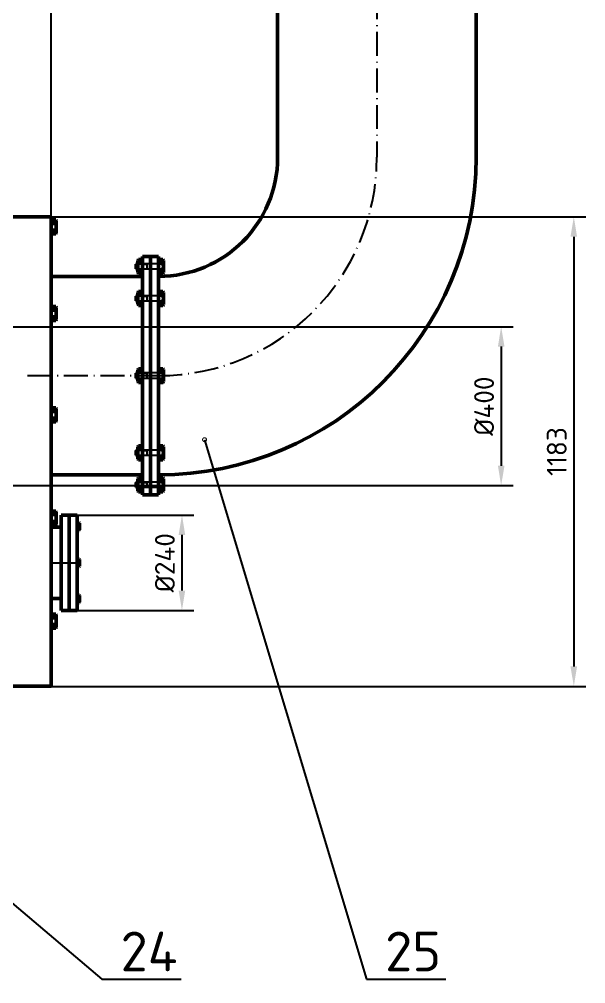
# Paper-space layout 'Layout1' of a CAD drawing. Header units: millimetres. Extents: x 198 to 1020, y 107 to 694.
# Drawn here: x 705.6 to 777, y 492.9 to 614.4 of the extents above; entities that cross this region are included whole.
import ezdxf
from ezdxf import colors
from ezdxf.entities.mleader import LeaderData, LeaderLine
from ezdxf.math import Vec2, Vec3

# ---------------------------------------------------------------- set-up
doc = ezdxf.new("R2010")
doc.units = ezdxf.units.MM
doc.header["$LTSCALE"] = 0.25
doc.linetypes.add('ACAD_ISO02W100', pattern=[15, 12, -3])
doc.linetypes.add('ACAD_ISO10W100', pattern=[18, 12, -3, 0, -3])
for name, color, linetype, lineweight in [('Center', 200, 'ACAD_ISO10W100', 25), ('Chu cai', 90, 'Continuous', 25), ('KICH THUOC', 1, 'Continuous', 25), ('manh', 130, 'Continuous', 25), ('NET 05', 130, 'Continuous', 50), ('NET DUT', 1, 'ACAD_ISO02W100', 25), ('TRUC', 3, 'ACAD_ISO10W100', 25)]:
    doc.layers.add(name, color=color, linetype=linetype, lineweight=lineweight)
doc.styles.add('ISO', font='isocpeur.ttf', dxfattribs={"height": 2.5})
doc.styles.add('style4', font='isocpeur.ttf', dxfattribs={"height": 5})
doc.dimstyles.new('DUONG KINH', dxfattribs={"dimtxt": 2.5, "dimasz": 2.5, "dimexe": 1.5, "dimexo": 0, "dimgap": 0.9, "dimtad": 1, "dimtoh": 1, "dimdec": 0, "dimlfac": 20, "dimzin": 0, "dimdsep": 46, "dimtxsty": 'ISO', "dimcen": 0.09, "dimadec": 0, "dimazin": 0, "dimtfac": 1, "dimtdec": 0, "dimtmove": 0, "dimatfit": 2, "dimfxl": 1, "dimtolj": 1, "dimtzin": 0, "dimarcsym": 0})

# ---------------------------------------------------------------- blocks, each defined once
blk = doc.blocks.new('*D463')
at = {"layer": 'KICH THUOC', "color": 0, "lineweight": -2, "transparency": 16777216}
for p, q in [((709.67, 589.47), (776.97, 589.47)), ((775.47, 586.97), (775.47, 532.84)), ((709.67, 530.34), (776.97, 530.34))]:
    blk.add_line(p, q, dxfattribs=at)
at = {"layer": 'KICH THUOC', "color": 0, "transparency": 16777216}
for points in [[(775.05, 586.97), (775.88, 586.97), (775.47, 589.47)], [(775.05, 532.84), (775.88, 532.84), (775.47, 530.34)]]:
    blk.add_solid(points, dxfattribs=at)
at = {"layer": 'KICH THUOC', "color": 0, "transparency": 16777216, "insert": (773.32, 559.91), "char_height": 2.5, "attachment_point": 5, "rotation": 90, "style": 'ISO'}
blk.add_mtext('\\A1;1183', dxfattribs=at)
blk = doc.blocks.new('*D464')
at = {"layer": 'KICH THUOC', "color": 0, "lineweight": -2, "transparency": 16777216}
for p, q in [((712.92, 551.91), (727.63, 551.91)), ((726.13, 549.41), (726.13, 542.41)), ((712.92, 539.91), (727.63, 539.91))]:
    blk.add_line(p, q, dxfattribs=at)
at = {"layer": 'KICH THUOC', "color": 0, "transparency": 16777216}
for points in [[(725.71, 549.41), (726.54, 549.41), (726.13, 551.91)], [(725.71, 542.41), (726.54, 542.41), (726.13, 539.91)]]:
    blk.add_solid(points, dxfattribs=at)
at = {"layer": 'KICH THUOC', "color": 0, "transparency": 16777216, "insert": (723.98, 545.91), "char_height": 2.5, "attachment_point": 5, "rotation": 90, "style": 'ISO'}
blk.add_mtext('\\A1;%%C240', dxfattribs=at)
blk = doc.blocks.new('*D465')
at = {"layer": 'KICH THUOC', "color": 0, "lineweight": -2, "transparency": 16777216}
for p, q in [((701.18, 575.63), (767.82, 575.63)), ((766.32, 573.13), (766.32, 558.13)), ((701.18, 555.63), (767.82, 555.63))]:
    blk.add_line(p, q, dxfattribs=at)
at = {"layer": 'KICH THUOC', "color": 0, "transparency": 16777216}
for points in [[(765.91, 573.13), (766.74, 573.13), (766.32, 575.63)], [(765.91, 558.13), (766.74, 558.13), (766.32, 555.63)]]:
    blk.add_solid(points, dxfattribs=at)
at = {"layer": 'KICH THUOC', "color": 0, "transparency": 16777216, "insert": (764.17, 565.63), "char_height": 2.5, "attachment_point": 5, "rotation": 90, "style": 'ISO'}
blk.add_mtext('\\A1;%%C400', dxfattribs=at)
blk = doc.blocks.new('*D469')
at = {"layer": 'KICH THUOC', "color": 0, "lineweight": -2, "transparency": 16777216}
for p, q in [((696.17, 614.47), (696.17, 651.91)), ((709.67, 589.47), (709.67, 651.91)), ((707.17, 650.41), (698.67, 650.41))]:
    blk.add_line(p, q, dxfattribs=at)
at = {"layer": 'KICH THUOC', "color": 0, "transparency": 16777216}
for points in [[(698.67, 650.83), (698.67, 649.99), (696.17, 650.41)], [(707.17, 650.83), (707.17, 649.99), (709.67, 650.41)]]:
    blk.add_solid(points, dxfattribs=at)
at = {"layer": 'KICH THUOC', "color": 0, "transparency": 16777216, "insert": (702.92, 652.56), "char_height": 2.5, "attachment_point": 5, "style": 'ISO'}
blk.add_mtext('\\A1;270', dxfattribs=at)
blk = doc.blocks.new('_DotSmall')
at = {"color": 0, "linetype": 'ByBlock', "const_width": 0.5}
blk.add_lwpolyline([(-0.0625, 0, 1), (0.0625, 0, 1)], format="xyb", close=True, dxfattribs=at)

psp = doc.layouts.get("Layout1")

# ---------------------------------------------------------------- linework, layer by layer
at = {"layer": 'Center'}
for p, q in [((750.67466, 644.95201), (750.67466, 596.96962)), ((706.67466, 569.46962), (723.79966, 569.46962))]:
    psp.add_line(p, q, dxfattribs=at)
psp.add_arc((723.17466, 596.96962), 27.5, 270, 0, dxfattribs=at)
at = {"layer": 'manh'}
for p, q in [((720.35844, 583.51481), (720.56844, 583.51481)), ((720.35844, 582.91981), (720.56844, 582.91981)), ((720.35844, 579.48752), (720.56844, 579.48752)), ((720.35844, 578.89252), (720.56844, 578.89252)), ((720.35844, 569.76712), (720.56844, 569.76712)), ((720.35844, 569.17212), (720.56844, 569.17212)), ((720.35844, 560.04671), (720.56844, 560.04671)), ((720.35844, 559.45171), (720.56844, 559.45171)), ((720.35844, 556.01943), (720.56844, 556.01943)), ((720.35844, 555.42443), (720.56844, 555.42443))]:
    psp.add_line(p, q, dxfattribs=at)
at = {"layer": 'NET 05'}
for p, q in [((738.17466, 596.96962), (738.17466, 636.9317)), ((763.17466, 596.96962), (763.17466, 637.24305)), ((709.67466, 589.46962), (696.17466, 589.46962)), ((709.67466, 530.34413), (709.67466, 589.46962)), ((709.67466, 589.08333), (710.2358, 589.08333)), ((709.67466, 587.35128), (709.67466, 589.08333)), ((709.67466, 588.65032), (710.2358, 588.65032)), ((710.2358, 589.08333), (710.29966, 588.97272)), ((710.29966, 587.46189), (710.29966, 588.97272)), ((709.67466, 587.78429), (710.2358, 587.78429)), ((709.67466, 587.35128), (710.2358, 587.35128)), ((710.2358, 587.35128), (710.29966, 587.46189)), ((722.17466, 584.46962), (721.17466, 584.46962)), ((721.17466, 584.46962), (721.17466, 554.46962)), ((723.17466, 584.46962), (722.17466, 584.46962)), ((722.17466, 554.46962), (722.17466, 584.46962)), ((723.17466, 554.46962), (723.17466, 584.46962)), ((720.46344, 583.56731), (720.35844, 583.51481)), ((720.35844, 583.51481), (720.35844, 582.91981)), ((720.56844, 583.56731), (720.46344, 583.56731)), ((720.46344, 583.56731), (720.46344, 582.86731)), ((720.64274, 584.08333), (720.56844, 583.95465)), ((720.56844, 583.95465), (720.56844, 582.47996)), ((720.56844, 583.95465), (720.56844, 583.86682)), ((720.56844, 583.65032), (720.56844, 582.47996)), ((720.64274, 584.08333), (721.10037, 584.08333)), ((721.10037, 583.65032), (720.64274, 583.65032)), ((721.10037, 583.65032), (720.64274, 583.65032)), ((721.10037, 584.08333), (721.17466, 583.95465)), ((721.17466, 583.95465), (721.17466, 582.47996)), ((723.17466, 584.08333), (723.7358, 584.08333)), ((723.17466, 582.35128), (723.17466, 584.08333)), ((723.17466, 583.65032), (723.7358, 583.65032)), ((723.7358, 584.08333), (723.79966, 583.97272)), ((723.79966, 582.46189), (723.79966, 583.97272)), ((709.67466, 581.96962), (721.17466, 581.96962)), ((720.35844, 582.91981), (720.46344, 582.86731)), ((720.56844, 582.86731), (720.46344, 582.86731)), ((720.64274, 582.35128), (720.56844, 582.47996)), ((721.10037, 582.78429), (720.64274, 582.78429)), ((721.10037, 582.78429), (720.64274, 582.78429)), ((721.10037, 582.35128), (720.64274, 582.35128)), ((721.10037, 582.35128), (721.17466, 582.47996)), ((723.17466, 582.78429), (723.7358, 582.78429)), ((723.17466, 582.35128), (723.7358, 582.35128)), ((723.7358, 582.35128), (723.79966, 582.46189)), ((720.46344, 579.54002), (720.35844, 579.48752)), ((720.35844, 579.48752), (720.35844, 578.89252)), ((720.56844, 579.54002), (720.46344, 579.54002)), ((720.46344, 579.54002), (720.46344, 578.84002)), ((720.64274, 580.05605), (720.56844, 579.92737)), ((720.56844, 579.92737), (720.56844, 578.45268)), ((720.56844, 579.92737), (720.56844, 579.83954)), ((720.56844, 579.62304), (720.56844, 578.45268)), ((720.64274, 580.05605), (721.10037, 580.05605)), ((721.10037, 579.62304), (720.64274, 579.62304)), ((721.10037, 579.62304), (720.64274, 579.62304)), ((721.10037, 580.05605), (721.17466, 579.92737)), ((721.17466, 579.92737), (721.17466, 578.45268)), ((723.17466, 580.05605), (723.7358, 580.05605)), ((723.17466, 578.324), (723.17466, 580.05605)), ((723.17466, 579.62304), (723.7358, 579.62304)), ((723.7358, 580.05605), (723.79966, 579.94544)), ((723.79966, 578.43461), (723.79966, 579.94544)), ((709.67466, 578.16827), (710.2358, 578.16827)), ((709.67466, 576.43622), (709.67466, 578.16827)), ((710.2358, 578.16827), (710.29966, 578.05766)), ((720.35844, 578.89252), (720.46344, 578.84002)), ((720.56844, 578.84002), (720.46344, 578.84002)), ((720.64274, 578.324), (720.56844, 578.45268)), ((721.10037, 578.75701), (720.64274, 578.75701)), ((721.10037, 578.75701), (720.64274, 578.75701)), ((721.10037, 578.324), (720.64274, 578.324)), ((721.10037, 578.324), (721.17466, 578.45268)), ((723.17466, 578.75701), (723.7358, 578.75701)), ((723.17466, 578.324), (723.7358, 578.324)), ((723.7358, 578.324), (723.79966, 578.43461)), ((709.67466, 577.73525), (710.2358, 577.73525)), ((710.29966, 576.54682), (710.29966, 578.05766)), ((709.67466, 576.86923), (710.2358, 576.86923)), ((709.67466, 576.43622), (710.2358, 576.43622)), ((710.2358, 576.43622), (710.29966, 576.54682)), ((720.46344, 569.81962), (720.35844, 569.76712)), ((720.35844, 569.76712), (720.35844, 569.17212)), ((720.56844, 569.81962), (720.46344, 569.81962)), ((720.46344, 569.81962), (720.46344, 569.11962)), ((720.64274, 570.33564), (720.56844, 570.20696)), ((720.56844, 570.20696), (720.56844, 568.73227)), ((720.56844, 570.20696), (720.56844, 570.11914)), ((720.56844, 569.90263), (720.56844, 568.73227)), ((720.64274, 570.33564), (721.10037, 570.33564)), ((721.10037, 569.90263), (720.64274, 569.90263)), ((721.10037, 569.90263), (720.64274, 569.90263)), ((721.10037, 570.33564), (721.17466, 570.20696)), ((721.17466, 570.20696), (721.17466, 568.73227)), ((723.17466, 570.33564), (723.7358, 570.33564)), ((723.17466, 568.60359), (723.17466, 570.33564)), ((723.17466, 569.90263), (723.7358, 569.90263)), ((723.7358, 570.33564), (723.79966, 570.22503)), ((723.79966, 568.7142), (723.79966, 570.22503)), ((720.35844, 569.17212), (720.46344, 569.11962)), ((720.56844, 569.11962), (720.46344, 569.11962)), ((720.64274, 568.60359), (720.56844, 568.73227)), ((721.10037, 569.0366), (720.64274, 569.0366)), ((721.10037, 569.0366), (720.64274, 569.0366)), ((721.10037, 568.60359), (720.64274, 568.60359)), ((721.10037, 568.60359), (721.17466, 568.73227)), ((723.17466, 569.0366), (723.7358, 569.0366)), ((723.17466, 568.60359), (723.7358, 568.60359)), ((723.7358, 568.60359), (723.79966, 568.7142)), ((709.67466, 565.39914), (710.2358, 565.39914)), ((709.67466, 563.66709), (709.67466, 565.39914)), ((709.67466, 564.96612), (710.2358, 564.96612)), ((710.2358, 565.39914), (710.29966, 565.28853)), ((710.29966, 563.77769), (710.29966, 565.28853)), ((709.67466, 564.1001), (710.2358, 564.1001)), ((709.67466, 563.66709), (710.2358, 563.66709)), ((710.2358, 563.66709), (710.29966, 563.77769)), ((720.46344, 560.09921), (720.35844, 560.04671)), ((720.35844, 560.04671), (720.35844, 559.45171)), ((720.56844, 560.09921), (720.46344, 560.09921)), ((720.46344, 560.09921), (720.46344, 559.39921)), ((720.64274, 560.61524), (720.56844, 560.48656)), ((720.56844, 560.48656), (720.56844, 559.01187)), ((720.56844, 560.48656), (720.56844, 560.39873)), ((720.56844, 560.18222), (720.56844, 559.01187)), ((720.64274, 560.61524), (721.10037, 560.61524)), ((721.10037, 560.18222), (720.64274, 560.18222)), ((721.10037, 560.18222), (720.64274, 560.18222)), ((721.10037, 560.61524), (721.17466, 560.48656)), ((721.17466, 560.48656), (721.17466, 559.01187)), ((723.17466, 560.61524), (723.7358, 560.61524)), ((723.17466, 560.61524), (723.17466, 558.88319)), ((723.17466, 560.18222), (723.7358, 560.18222)), ((723.7358, 560.61524), (723.79966, 560.50463)), ((723.79966, 560.50463), (723.79966, 558.99379)), ((720.35844, 559.45171), (720.46344, 559.39921)), ((720.56844, 559.39921), (720.46344, 559.39921)), ((720.64274, 558.88319), (720.56844, 559.01187)), ((721.10037, 559.3162), (720.64274, 559.3162)), ((721.10037, 559.3162), (720.64274, 559.3162)), ((721.10037, 558.88319), (720.64274, 558.88319)), ((721.10037, 558.88319), (721.17466, 559.01187)), ((723.17466, 559.3162), (723.7358, 559.3162)), ((723.17466, 558.88319), (723.7358, 558.88319)), ((723.7358, 558.88319), (723.79966, 558.99379)), ((709.67466, 556.96962), (721.17466, 556.96962)), ((720.64274, 556.58795), (720.56844, 556.45927)), ((720.56844, 556.45927), (720.56844, 554.98458)), ((720.56844, 556.45927), (720.56844, 556.37145)), ((720.64274, 556.58795), (721.10037, 556.58795)), ((721.10037, 556.58795), (721.17466, 556.45927)), ((721.17466, 556.45927), (721.17466, 554.98458)), ((723.17466, 556.58795), (723.7358, 556.58795)), ((723.17466, 556.58795), (723.17466, 554.8559)), ((723.7358, 556.58795), (723.79966, 556.47735)), ((723.79966, 556.47735), (723.79966, 554.96651)), ((720.46344, 556.07193), (720.35844, 556.01943)), ((720.35844, 556.01943), (720.35844, 555.42443)), ((720.35844, 555.42443), (720.46344, 555.37193)), ((720.56844, 556.07193), (720.46344, 556.07193)), ((720.46344, 556.07193), (720.46344, 555.37193)), ((720.56844, 555.37193), (720.46344, 555.37193)), ((720.56844, 556.15494), (720.56844, 554.98458)), ((721.10037, 556.15494), (720.64274, 556.15494)), ((721.10037, 556.15494), (720.64274, 556.15494)), ((721.10037, 555.28892), (720.64274, 555.28892)), ((721.10037, 555.28892), (720.64274, 555.28892)), ((723.17466, 556.15494), (723.7358, 556.15494)), ((723.17466, 555.28892), (723.7358, 555.28892)), ((720.64274, 554.8559), (720.56844, 554.98458)), ((721.10037, 554.8559), (720.64274, 554.8559)), ((721.10037, 554.8559), (721.17466, 554.98458)), ((721.17466, 554.46962), (722.17466, 554.46962)), ((722.17466, 554.46962), (723.17466, 554.46962)), ((723.17466, 554.8559), (723.7358, 554.8559)), ((723.7358, 554.8559), (723.79966, 554.96651)), ((709.67466, 552.40876), (710.2358, 552.40876)), ((709.67466, 550.67671), (709.67466, 552.40876)), ((709.67466, 551.97574), (710.2358, 551.97574)), ((710.2358, 552.40876), (710.29966, 552.29815)), ((710.29966, 550.78731), (710.29966, 552.29815)), ((712.92466, 551.90569), (710.92466, 551.90569)), ((710.92466, 551.90569), (710.92466, 539.90569)), ((711.92466, 551.90569), (711.92466, 539.90569)), ((712.92466, 551.90569), (712.92466, 539.90569)), ((709.67466, 551.10972), (710.2358, 551.10972)), ((709.67466, 550.67671), (710.2358, 550.67671)), ((710.92466, 550.40569), (709.67466, 550.40569)), ((710.2358, 550.67671), (710.29966, 550.78731)), ((712.92466, 550.94307), (713.20339, 550.94307)), ((712.92466, 549.96157), (712.92466, 550.94307)), ((712.92466, 550.6977), (713.20339, 550.6977)), ((713.20339, 550.94307), (713.24466, 550.87158)), ((713.24466, 550.03306), (713.24466, 550.87158)), ((712.92466, 550.20695), (713.20339, 550.20695)), ((712.92466, 549.96157), (713.20339, 549.96157)), ((713.20339, 549.96157), (713.24466, 550.03306)), ((712.92466, 546.39644), (713.20339, 546.39644)), ((712.92466, 545.41494), (712.92466, 546.39644)), ((712.92466, 546.15106), (713.20339, 546.15106)), ((712.92466, 545.66032), (713.20339, 545.66032)), ((712.92466, 545.41494), (713.20339, 545.41494)), ((713.20339, 546.39644), (713.24466, 546.32495)), ((713.20339, 545.41494), (713.24466, 545.48643)), ((713.24466, 545.48643), (713.24466, 546.32495)), ((712.92466, 541.8498), (713.20339, 541.8498)), ((712.92466, 540.86831), (712.92466, 541.8498)), ((713.20339, 541.8498), (713.24466, 541.77831)), ((713.24466, 540.9398), (713.24466, 541.77831)), ((710.92466, 541.40569), (709.67466, 541.40569)), ((712.92466, 541.60443), (713.20339, 541.60443)), ((712.92466, 541.11368), (713.20339, 541.11368)), ((712.92466, 540.86831), (713.20339, 540.86831)), ((713.20339, 540.86831), (713.24466, 540.9398)), ((709.67466, 539.41837), (710.2358, 539.41837)), ((709.67466, 537.68632), (709.67466, 539.41837)), ((710.2358, 539.41837), (710.29966, 539.30777)), ((710.29966, 537.79693), (710.29966, 539.30777)), ((712.92466, 539.90569), (710.92466, 539.90569)), ((709.67466, 538.98536), (710.2358, 538.98536)), ((709.67466, 538.11934), (710.2358, 538.11934)), ((709.67466, 537.68632), (710.2358, 537.68632)), ((710.2358, 537.68632), (710.29966, 537.79693)), ((709.67466, 530.34413), (696.17466, 530.34413))]:
    psp.add_line(p, q, dxfattribs=at)
for centre, radius, start, end in [((723.17466, 596.96962), 15, 270, 0), ((723.17466, 596.96962), 40, 270, 0), ((709.90071, 588.86682), 0.39895, 327.1327678, 0), ((708.79966, 588.21731), 1.5, 343.2213451, 16.7786549), ((709.90071, 587.56779), 0.39895, 0, 32.8672322), ((709.90071, 587.56779), 0.39895, 327.1327678, 332.8672322), ((720.92106, 583.86682), 0.35262, 180, 217.8788795), ((721.86748, 583.21731), 1.29904, 160.5287794, 199.4712206), ((720.82204, 583.86682), 0.35262, 322.1211205, 0), ((719.87562, 583.21731), 1.29904, 340.5287794, 19.4712206), ((723.40071, 583.86682), 0.39895, 327.1327678, 0), ((722.29966, 583.21731), 1.5, 343.2213451, 16.7786549), ((720.92106, 582.56779), 0.35262, 142.1211205, 180), ((720.82204, 582.56779), 0.35262, 0, 37.8788795), ((723.40071, 582.56779), 0.39895, 0, 32.8672322), ((723.40071, 582.56779), 0.39895, 327.1327678, 332.8672322), ((720.92106, 579.83954), 0.35262, 180, 217.8788795), ((721.86748, 579.19002), 1.29904, 160.5287794, 199.4712206), ((720.82204, 579.83954), 0.35262, 322.1211205, 0), ((719.87562, 579.19002), 1.29904, 340.5287794, 19.4712206), ((723.40071, 579.83954), 0.39895, 327.1327678, 0), ((722.29966, 579.19002), 1.5, 343.2213451, 16.7786549), ((720.92106, 578.54051), 0.35262, 142.1211205, 180), ((720.82204, 578.54051), 0.35262, 0, 37.8788795), ((723.40071, 578.5405), 0.39895, 0, 32.8672322), ((723.40071, 578.5405), 0.39895, 327.1327678, 332.8672322), ((709.90071, 577.95176), 0.39895, 327.1327678, 0), ((708.79966, 577.30224), 1.5, 343.2213451, 16.7786549), ((709.90071, 576.65272), 0.39895, 0, 32.8672322), ((709.90071, 576.65272), 0.39895, 327.1327678, 332.8672322), ((720.92106, 570.11914), 0.35262, 180, 217.8788795), ((721.86748, 569.46962), 1.29904, 160.5287794, 199.4712206), ((720.82204, 570.11914), 0.35262, 322.1211205, 0), ((719.87562, 569.46962), 1.29904, 340.5287794, 19.4712206), ((723.40071, 570.11914), 0.39895, 327.1327678, 0), ((722.29966, 569.46962), 1.5, 343.2213451, 16.7786549), ((720.92106, 568.8201), 0.35262, 142.1211205, 180), ((720.82204, 568.8201), 0.35262, 0, 37.8788795), ((723.40071, 568.8201), 0.39895, 0, 32.8672322), ((723.40071, 568.8201), 0.39895, 327.1327678, 332.8672322), ((709.90071, 565.18263), 0.39895, 327.1327678, 0), ((708.79966, 564.53311), 1.5, 343.2213451, 16.7786549), ((709.90071, 563.88359), 0.39895, 0, 32.8672322), ((709.90071, 563.88359), 0.39895, 327.1327678, 332.8672322), ((720.92106, 560.39873), 0.35262, 180, 217.8788795), ((721.86748, 559.74921), 1.29904, 160.5287794, 199.4712206), ((720.82204, 560.39873), 0.35262, 322.1211205, 0), ((719.87562, 559.74921), 1.29904, 340.5287794, 19.4712206), ((723.40071, 560.39873), 0.39895, 27.1327678, 32.8672322), ((723.40071, 560.39873), 0.39895, 327.1327678, 0), ((722.29966, 559.74921), 1.5, 343.2213451, 16.7786549), ((720.92106, 559.09969), 0.35262, 142.1211205, 180), ((720.82204, 559.09969), 0.35262, 0, 37.8788795), ((723.40071, 559.09969), 0.39895, 0, 32.8672322), ((720.92106, 556.37145), 0.35262, 180, 217.8788795), ((720.82204, 556.37145), 0.35262, 322.1211205, 0), ((723.40071, 556.37145), 0.39895, 27.1327678, 32.8672322), ((723.40071, 556.37145), 0.39895, 327.1327678, 0), ((721.86748, 555.72193), 1.29904, 160.5287794, 199.4712206), ((720.92106, 555.07241), 0.35262, 142.1211205, 180), ((719.87562, 555.72193), 1.29904, 340.5287794, 19.4712206), ((720.82204, 555.07241), 0.35262, 0, 37.8788795), ((722.29966, 555.72193), 1.5, 343.2213451, 16.7786549), ((723.40071, 555.07241), 0.39895, 0, 32.8672322), ((709.90071, 552.19225), 0.39895, 327.1327678, 0), ((708.79966, 551.54273), 1.5, 343.2213451, 16.7786549), ((709.90071, 550.89321), 0.39895, 0, 32.8672322), ((709.90071, 550.89321), 0.39895, 327.1327678, 332.8672322), ((713.04168, 550.82038), 0.20298, 322.8118269, 0), ((712.49466, 550.45232), 0.75, 340.9031982, 19.0968018), ((713.04168, 550.08426), 0.20298, 0, 37.1881731), ((713.04168, 546.27375), 0.20298, 322.8118269, 0), ((712.49466, 545.90569), 0.75, 340.9031982, 19.0968018), ((713.04168, 545.53763), 0.20298, 0, 37.1881731), ((713.04168, 541.72712), 0.20298, 322.8118269, 0), ((712.49466, 541.35906), 0.75, 340.9031982, 19.0968018), ((713.04168, 540.99099), 0.20298, 0, 37.1881731), ((709.90071, 539.20187), 0.39895, 327.1327678, 0), ((708.79966, 538.55235), 1.5, 343.2213451, 16.7786549), ((709.90071, 537.90283), 0.39895, 0, 32.8672322), ((709.90071, 537.90283), 0.39895, 327.1327678, 332.8672322)]:
    psp.add_arc(centre, radius, start, end, dxfattribs=at)
at = {"layer": 'NET DUT'}
for p, q in [((723.17466, 583.56731), (721.17466, 583.56731)), ((721.17466, 583.51481), (721.76516, 583.51481)), ((721.76516, 582.86731), (721.76516, 583.56731)), ((721.17466, 582.91981), (721.76516, 582.91981)), ((723.17466, 582.86731), (721.17466, 582.86731)), ((723.17466, 579.54002), (721.17466, 579.54002)), ((721.17466, 579.48752), (721.76516, 579.48752)), ((721.76516, 578.84002), (721.76516, 579.54002)), ((721.17466, 578.89252), (721.76516, 578.89252)), ((723.17466, 578.84002), (721.17466, 578.84002)), ((723.17466, 569.81962), (721.17466, 569.81962)), ((721.17466, 569.76712), (721.76516, 569.76712)), ((721.76516, 569.11962), (721.76516, 569.81962)), ((721.17466, 569.17212), (721.76516, 569.17212)), ((723.17466, 569.11962), (721.17466, 569.11962)), ((723.17466, 560.09921), (721.17466, 560.09921)), ((721.17466, 560.04671), (721.76516, 560.04671)), ((721.76516, 559.39921), (721.76516, 560.09921)), ((721.17466, 559.45171), (721.76516, 559.45171)), ((723.17466, 559.39921), (721.17466, 559.39921)), ((723.17466, 556.07193), (721.17466, 556.07193)), ((721.17466, 556.01943), (721.76516, 556.01943)), ((721.17466, 555.42443), (721.76516, 555.42443)), ((723.17466, 555.37193), (721.17466, 555.37193)), ((721.76516, 555.37193), (721.76516, 556.07193))]:
    psp.add_line(p, q, dxfattribs=at)
at = {"layer": 'TRUC'}
psp.add_line((709.67466, 545.90569), (713.24466, 545.90569), dxfattribs=at)

# ---------------------------------------------------------------- dimensions: what is measured, and where the dimension line sits
at = {"layer": 'KICH THUOC'}
dim = psp.add_linear_dim(base=(696.17466, 650.40996), p1=(709.67466, 589.46962), p2=(696.17466, 614.46731), dimstyle='DUONG KINH', dxfattribs=at)
dim.commit()
dim.dimension.update_dxf_attribs({"geometry": '*D469', "text_midpoint": (702.92466, 650.40996), "dimtype": 160})
dim = psp.add_linear_dim(base=(775.46687, 530.34413), p1=(709.67466, 589.46962), p2=(709.67466, 530.34413), angle=90, dimstyle='DUONG KINH', dxfattribs=at)
dim.commit()
dim.dimension.update_dxf_attribs({"geometry": '*D463', "text_midpoint": (775.46687, 559.90687), "dimtype": 160})
for base, p1, p2, picture, middle in [((766.32195, 555.63366), (701.17942, 575.63366), (701.17942, 555.63366), '*D465', (766.32195, 565.63366)), ((726.12818, 539.90569), (712.92466, 551.90569), (712.92466, 539.90569), '*D464', (726.12818, 545.90569))]:
    dim = psp.add_linear_dim(base=base, p1=p1, p2=p2, angle=90, text='%%C<>', dimstyle='DUONG KINH', dxfattribs=at)
    dim.commit()
    dim.dimension.update_dxf_attribs({"geometry": picture, "text_midpoint": middle, "dimtype": 160})

# ---------------------------------------------------------------- leaders
at = {"layer": 'Chu cai'}
ml = psp.add_multileader_mtext('Standard', dxfattribs=at)
ml.set_content('25', color=256, style='style4')
ml.set_leader_properties()
ml.set_arrow_properties(name='DOTSMALL')
ml.build(insert=Vec2(0, 0))
ml.multileader.update_dxf_attribs({"text_left_attachment_type": 6, "text_right_attachment_type": 6, "dogleg_length": 0.36, "arrow_head_size": 1})
ctx = ml.context
ctx.base_point, ctx.char_height, ctx.arrow_head_size, ctx.plane_origin = Vec3(749.71004, 493.45099), 5, 1, Vec3(728.9773, 561.40277)
ctx.left_attachment, ctx.right_attachment = 6, 6
notes = []
notes.append((ctx, [(0, (1, 1, 0), (749.35004, 493.45099), (1, 0), 0.36, [(0, [(728.9773, 561.40277)], 0, [])])]))
ctx.mtext.insert, ctx.mtext.flow_direction = Vec3(751.71004, 499.45099), 5
ml = psp.add_multileader_mtext('Standard', dxfattribs=at)
ml.set_content('24', color=256, style='style4')
ml.set_leader_properties()
ml.set_arrow_properties(name='DOTSMALL')
ml.build(insert=Vec2(0, 0))
ml.multileader.update_dxf_attribs({"text_left_attachment_type": 6, "text_right_attachment_type": 6, "dogleg_length": 0.36, "arrow_head_size": 1})
ctx = ml.context
ctx.base_point, ctx.char_height, ctx.arrow_head_size, ctx.plane_origin = Vec3(716.39978, 493.45099), 5, 1, Vec3(730.46194, 563.83368)
ctx.left_attachment, ctx.right_attachment = 6, 6
notes.append((ctx, [(1, (1, 1, 0), (716.03978, 493.45099), (1, 0), 0.36, [(0, [(685.17466, 519.5405)], 0, [])])]))
ctx.mtext.insert, ctx.mtext.flow_direction = Vec3(718.39978, 499.45099), 5
for ctx, leaders in notes:
    for number, flags, end, landing, length, lines in leaders:
        leader = LeaderData()
        leader.index, (leader.has_last_leader_line, leader.has_dogleg_vector, leader.attachment_direction) = number, flags
        leader.last_leader_point, leader.dogleg_vector, leader.dogleg_length = Vec3(end), Vec3(landing), length
        for number, points, colour, breaks in lines:
            line = LeaderLine()
            line.index, line.vertices, line.color, line.breaks = number, Vec3.list(points), colors.encode_raw_color(colour), breaks
            leader.lines.append(line)
        ctx.leaders.append(leader)

doc.saveas('drawing.dxf')
